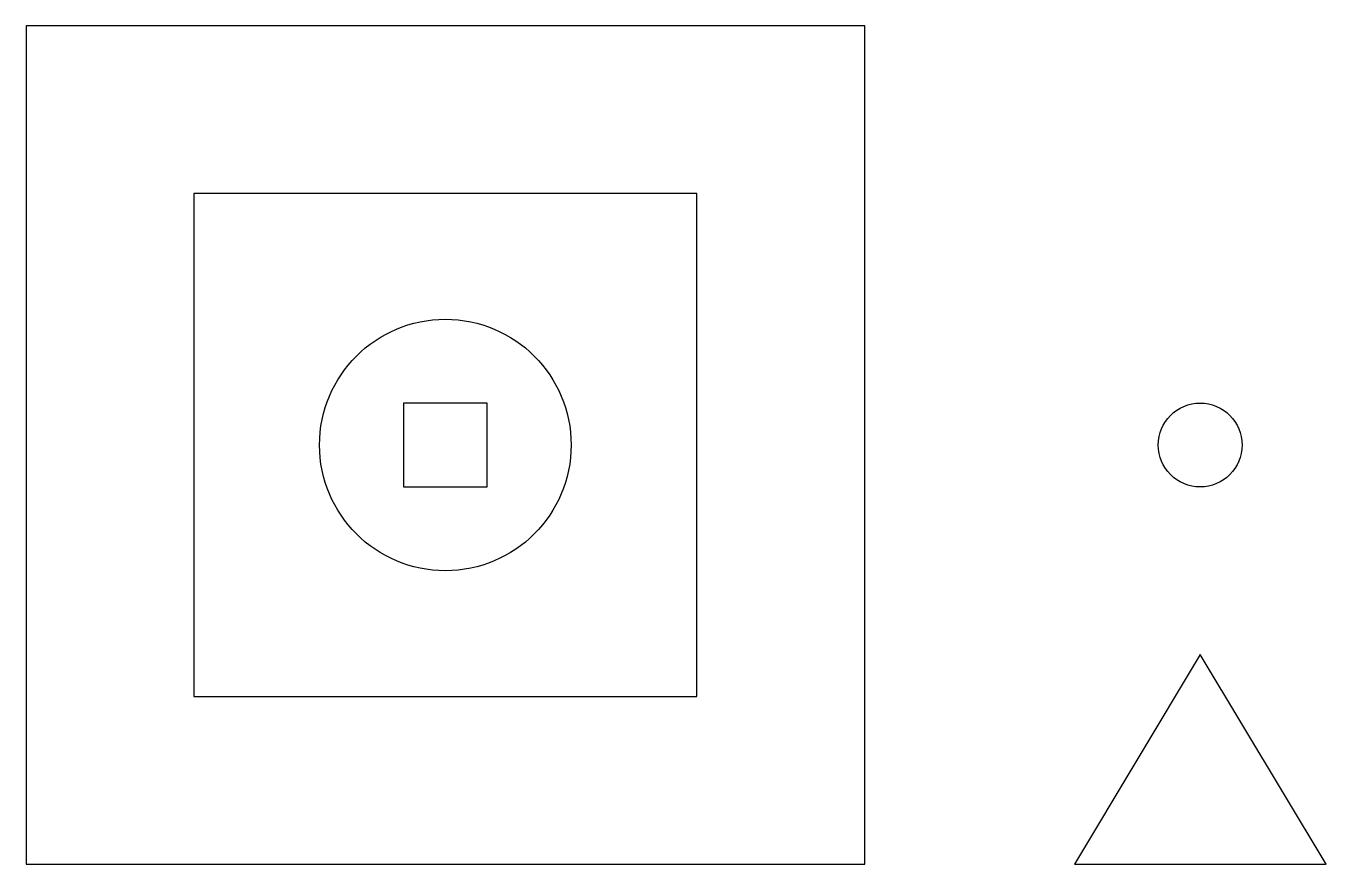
# Model space of a CAD drawing. Header units: millimetres. Extents: x 0 to 31, y 0 to 20.
import ezdxf

# ---------------------------------------------------------------- set-up
doc = ezdxf.new("R2010")
doc.units = ezdxf.units.MM
doc.layers.add('SHAPES', color=3, linetype='CONTINUOUS')

msp = doc.modelspace()

# ---------------------------------------------------------------- linework, layer by layer
at = {"layer": 'SHAPES'}
for points in [[(0, 0), (20, 0), (20, 20), (0, 20)], [(4, 4), (16, 4), (16, 16), (4, 16)], [(9, 9), (11, 9), (11, 11), (9, 11)], [(25, 0), (31, 0), (28, 5)]]:
    msp.add_lwpolyline(points, close=True, dxfattribs=at)
for centre, radius in [((10, 10), 3), ((28, 10), 1)]:
    msp.add_circle(centre, radius, dxfattribs=at)

doc.saveas('drawing.dxf')
